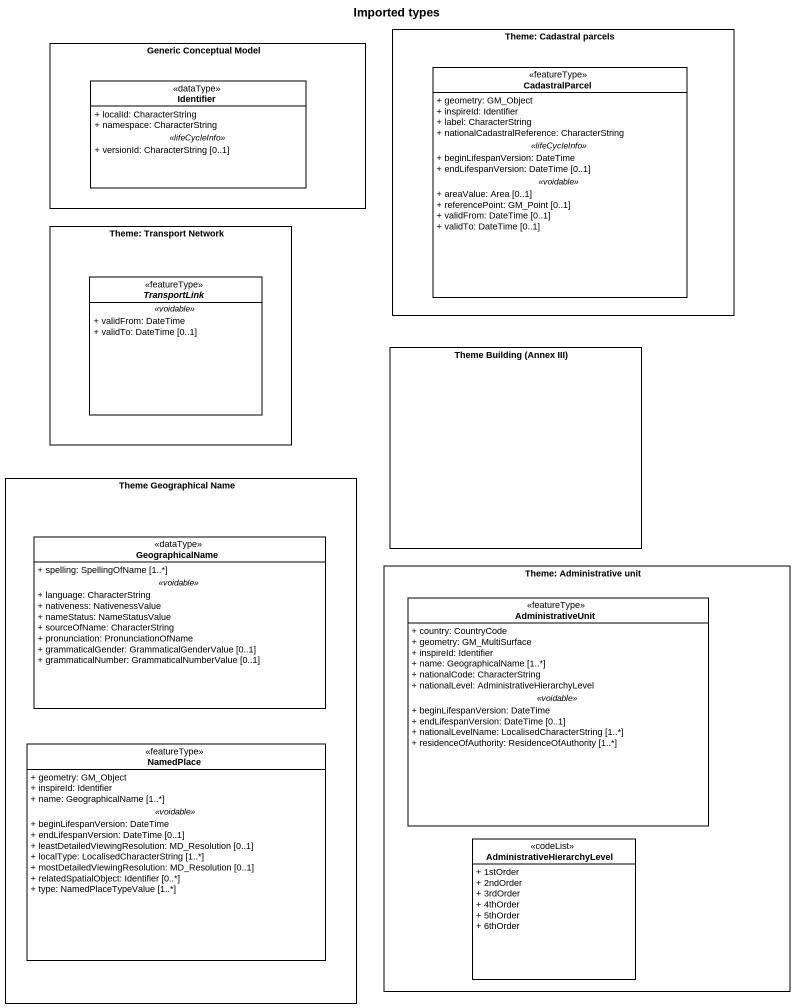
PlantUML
@startuml
title Imported types
allowmixing
hide circle
hide empty members
skinparam classAttributeIconSize 0
rectangle "Theme: Cadastral parcels" as Theme_Cadastral_parcels {
  class CadastralParcel <<featureType>> {
    + geometry: GM_Object
    + inspireId: Identifier
    + label: CharacterString
    + nationalCadastralReference: CharacterString
    .. <<lifeCycleInfo>> ..
    + beginLifespanVersion: DateTime
    + endLifespanVersion: DateTime [0..1]
    .. <<voidable>> ..
    + areaValue: Area [0..1]
    + referencePoint: GM_Point [0..1]
    + validFrom: DateTime [0..1]
    + validTo: DateTime [0..1]
  }
}
rectangle "Generic Conceptual Model" as Generic_Conceptual_Model {
  class Identifier <<dataType>> {
    + localId: CharacterString
    + namespace: CharacterString
    .. <<lifeCycleInfo>> ..
    + versionId: CharacterString [0..1]
  }
}
rectangle "Theme: Transport Network" as Theme_Transport_Network {
  abstract class TransportLink <<featureType>> {
    .. <<voidable>> ..
    + validFrom: DateTime
    + validTo: DateTime [0..1]
  }
}
rectangle "Theme Building (Annex III)" as Theme_Building_Annex_III
rectangle "Theme Geographical Name" as Theme_Geographical_Name {
  class GeographicalName <<dataType>> {
    + spelling: SpellingOfName [1..*]
    .. <<voidable>> ..
    + language: CharacterString
    + nativeness: NativenessValue
    + nameStatus: NameStatusValue
    + sourceOfName: CharacterString
    + pronunciation: PronunciationOfName
    + grammaticalGender: GrammaticalGenderValue [0..1]
    + grammaticalNumber: GrammaticalNumberValue [0..1]
  }
  class NamedPlace <<featureType>> {
    + geometry: GM_Object
    + inspireId: Identifier
    + name: GeographicalName [1..*]
    .. <<voidable>> ..
    + beginLifespanVersion: DateTime
    + endLifespanVersion: DateTime [0..1]
    + leastDetailedViewingResolution: MD_Resolution [0..1]
    + localType: LocalisedCharacterString [1..*]
    + mostDetailedViewingResolution: MD_Resolution [0..1]
    + relatedSpatialObject: Identifier [0..*]
    + type: NamedPlaceTypeValue [1..*]
  }
}
rectangle "Theme: Administrative unit" as Theme_Administrative_unit {
  class AdministrativeUnit <<featureType>> #FFFFFF {
    + country: CountryCode
    + geometry: GM_MultiSurface
    + inspireId: Identifier
    + name: GeographicalName [1..*]
    + nationalCode: CharacterString
    + nationalLevel: AdministrativeHierarchyLevel
    .. <<voidable>> ..
    + beginLifespanVersion: DateTime
    + endLifespanVersion: DateTime [0..1]
    + nationalLevelName: LocalisedCharacterString [1..*]
    + residenceOfAuthority: ResidenceOfAuthority [1..*]
  }
  class AdministrativeHierarchyLevel <<codeList>> #FFFFFF {
    + 1stOrder
    + 2ndOrder
    + 3rdOrder
    + 4thOrder
    + 5thOrder
    + 6thOrder
  }
}
@enduml
